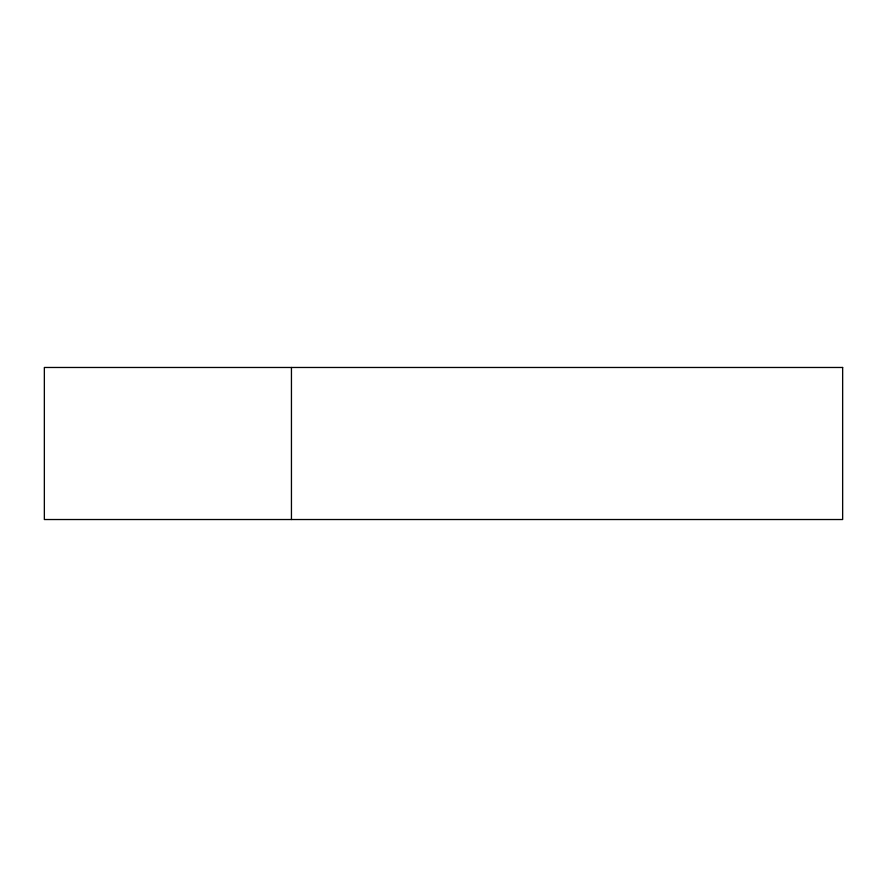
<?xml version="1.0" encoding="UTF-8"?>
<svg xmlns="http://www.w3.org/2000/svg" width="887" height="887" viewBox="0 0 887 887"><rect width="100%" height="100%" fill="white"/><g stroke="black" fill="none" stroke-linecap="round" stroke-linejoin="round"><path stroke-width="1.33" d="M291.446 367.473L291.446 519.527M842.65 367.473L44.35 367.473L44.35 519.527L842.65 519.527L842.65 367.473"/></g></svg>
